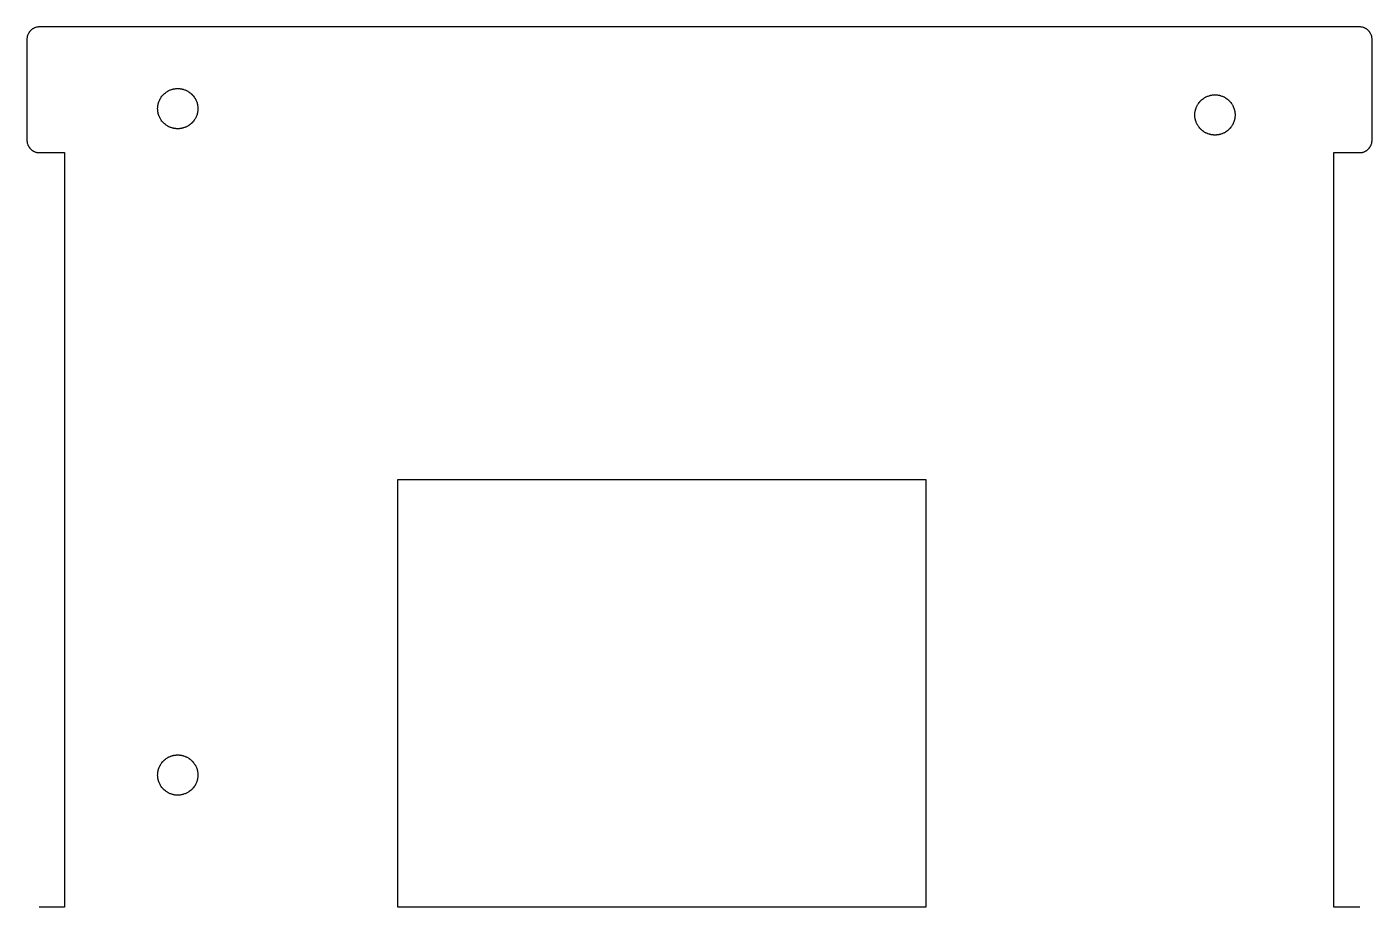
# Model space of a CAD drawing. Header units: metres. Extents: x -3 to 104, y 0 to 110.
# Drawn here: x -3 to 104, y 40 to 110 of the extents above; entities that cross this region are included whole.
import ezdxf

# ---------------------------------------------------------------- set-up
doc = ezdxf.new("R2010")
doc.units = ezdxf.units.M

msp = doc.modelspace()

# ---------------------------------------------------------------- linework, layer by layer
for p, q in [((-2.99023, 109.14), (-2.99805, 109.069)), ((-2.9873, 109.156), (-2.99023, 109.14)), ((-2.98438, 109.174), (-2.9873, 109.156)), ((-2.98145, 109.19), (-2.98438, 109.174)), ((-2.97852, 109.208), (-2.98145, 109.19)), ((-2.97461, 109.225), (-2.97852, 109.208)), ((-2.9707, 109.242), (-2.97461, 109.225)), ((-2.95117, 109.309), (-2.9707, 109.242)), ((-2.93359, 109.358), (-2.95117, 109.309)), ((-2.92676, 109.375), (-2.93359, 109.358)), ((-2.9209, 109.391), (-2.92676, 109.375)), ((-2.91309, 109.406), (-2.9209, 109.391)), ((-2.90625, 109.423), (-2.91309, 109.406)), ((-2.88281, 109.47), (-2.90625, 109.423)), ((-2.875, 109.484), (-2.88281, 109.47)), ((-2.86621, 109.5), (-2.875, 109.484)), ((-2.85742, 109.515), (-2.86621, 109.5)), ((-2.84766, 109.53), (-2.85742, 109.515)), ((-2.83887, 109.545), (-2.84766, 109.53)), ((-2.8291, 109.56), (-2.83887, 109.545)), ((-2.81934, 109.573), (-2.8291, 109.56)), ((-2.80859, 109.588), (-2.81934, 109.573)), ((-2.79883, 109.602), (-2.80859, 109.588)), ((-2.77734, 109.629), (-2.79883, 109.602)), ((-2.76562, 109.643), (-2.77734, 109.629)), ((-2.75488, 109.656), (-2.76562, 109.643)), ((-2.71973, 109.694), (-2.75488, 109.656)), ((-2.69434, 109.72), (-2.71973, 109.694)), ((-2.65625, 109.755), (-2.69434, 109.72)), ((-2.64258, 109.766), (-2.65625, 109.755)), ((-2.62891, 109.777), (-2.64258, 109.766)), ((-2.60156, 109.799), (-2.62891, 109.777)), ((-2.58789, 109.809), (-2.60156, 109.799)), ((-2.57324, 109.819), (-2.58789, 109.809)), ((-2.55957, 109.829), (-2.57324, 109.819)), ((-2.54492, 109.839), (-2.55957, 109.829)), ((-2.53027, 109.848), (-2.54492, 109.839)), ((-2.51465, 109.857), (-2.53027, 109.848)), ((-2.5, 109.866), (-2.51465, 109.857)), ((-2.48438, 109.875), (-2.5, 109.866)), ((-2.46973, 109.883), (-2.48438, 109.875)), ((-2.42285, 109.906), (-2.46973, 109.883)), ((-2.40625, 109.913), (-2.42285, 109.906)), ((-2.39062, 109.921), (-2.40625, 109.913)), ((-2.375, 109.927), (-2.39062, 109.921)), ((-2.3584, 109.934), (-2.375, 109.927)), ((-2.30859, 109.951), (-2.3584, 109.934)), ((-2.24219, 109.971), (-2.30859, 109.951)), ((-2.22461, 109.975), (-2.24219, 109.971)), ((-2.20801, 109.979), (-2.22461, 109.975)), ((-2.19043, 109.981), (-2.20801, 109.979)), ((-2.17383, 109.984), (-2.19043, 109.981)), ((-2.15625, 109.987), (-2.17383, 109.984)), ((-2.13965, 109.99), (-2.15625, 109.987)), ((-2.06934, 109.998), (-2.13965, 109.99)), ((-2.05273, 109.999), (-2.06934, 109.998)), ((-2.03516, 109.999), (-2.05273, 109.999)), ((-2.01758, 110), (-2.03516, 109.999)), ((103.018, 110), (-2.01758, 110)), ((103.035, 109.999), (103.018, 110)), ((103.053, 109.999), (103.035, 109.999)), ((103.069, 109.998), (103.053, 109.999)), ((103.14, 109.99), (103.069, 109.998)), ((103.156, 109.987), (103.14, 109.99)), ((103.174, 109.984), (103.156, 109.987)), ((103.19, 109.981), (103.174, 109.984)), ((103.208, 109.979), (103.19, 109.981)), ((103.225, 109.975), (103.208, 109.979)), ((103.242, 109.971), (103.225, 109.975)), ((103.309, 109.951), (103.242, 109.971)), ((103.358, 109.934), (103.309, 109.951)), ((103.375, 109.927), (103.358, 109.934)), ((103.391, 109.921), (103.375, 109.927)), ((103.406, 109.913), (103.391, 109.921)), ((103.423, 109.906), (103.406, 109.913)), ((103.47, 109.883), (103.423, 109.906)), ((103.484, 109.875), (103.47, 109.883)), ((103.5, 109.866), (103.484, 109.875)), ((103.515, 109.857), (103.5, 109.866)), ((103.53, 109.848), (103.515, 109.857)), ((103.545, 109.839), (103.53, 109.848)), ((103.56, 109.829), (103.545, 109.839)), ((103.573, 109.819), (103.56, 109.829)), ((103.588, 109.809), (103.573, 109.819)), ((103.602, 109.799), (103.588, 109.809)), ((103.629, 109.777), (103.602, 109.799)), ((103.643, 109.766), (103.629, 109.777)), ((103.656, 109.755), (103.643, 109.766)), ((103.694, 109.72), (103.656, 109.755)), ((103.72, 109.694), (103.694, 109.72)), ((103.755, 109.656), (103.72, 109.694)), ((103.766, 109.643), (103.755, 109.656)), ((103.777, 109.629), (103.766, 109.643)), ((103.799, 109.602), (103.777, 109.629)), ((103.809, 109.588), (103.799, 109.602)), ((103.819, 109.573), (103.809, 109.588)), ((103.829, 109.56), (103.819, 109.573)), ((103.839, 109.545), (103.829, 109.56)), ((103.848, 109.53), (103.839, 109.545)), ((103.857, 109.515), (103.848, 109.53)), ((103.866, 109.5), (103.857, 109.515)), ((103.875, 109.484), (103.866, 109.5)), ((103.883, 109.47), (103.875, 109.484)), ((103.906, 109.423), (103.883, 109.47)), ((103.913, 109.406), (103.906, 109.423)), ((103.921, 109.391), (103.913, 109.406)), ((103.927, 109.375), (103.921, 109.391)), ((103.934, 109.358), (103.927, 109.375)), ((103.951, 109.309), (103.934, 109.358)), ((103.971, 109.242), (103.951, 109.309)), ((103.975, 109.225), (103.971, 109.242)), ((103.979, 109.208), (103.975, 109.225)), ((103.981, 109.19), (103.979, 109.208)), ((103.984, 109.174), (103.981, 109.19)), ((103.987, 109.156), (103.984, 109.174)), ((103.99, 109.14), (103.987, 109.156)), ((103.998, 109.069), (103.99, 109.14)), ((-2.99902, 109.035), (-3, 109.018)), ((-3, 109.018), (-3, 100.982)), ((-2.99805, 109.069), (-2.99902, 109.053)), ((-2.99902, 109.053), (-2.99902, 109.035)), ((103.999, 109.053), (103.998, 109.069)), ((103.999, 109.035), (103.999, 109.053)), ((104, 109.018), (103.999, 109.035)), ((104, 100.982), (104, 109.018)), ((8.12891, 104.842), (8.17578, 104.871)), ((8.17578, 104.871), (8.2002, 104.886)), ((8.2002, 104.886), (8.24902, 104.913)), ((8.24902, 104.913), (8.27344, 104.926)), ((8.27344, 104.926), (8.29883, 104.938)), ((8.29883, 104.938), (8.34961, 104.962)), ((8.34961, 104.962), (8.40039, 104.983)), ((8.40039, 104.983), (8.42676, 104.994)), ((8.42676, 104.994), (8.45312, 105.004)), ((8.45312, 105.004), (8.53223, 105.03)), ((8.53223, 105.03), (8.55859, 105.038)), ((8.55859, 105.038), (8.58594, 105.046)), ((8.58594, 105.046), (8.61328, 105.053)), ((8.61328, 105.053), (8.63965, 105.059)), ((8.63965, 105.059), (8.66699, 105.065)), ((8.66699, 105.065), (8.69434, 105.07)), ((8.69434, 105.07), (8.72168, 105.076)), ((8.72168, 105.076), (8.75, 105.08)), ((8.75, 105.08), (8.80469, 105.088)), ((8.80469, 105.088), (8.83301, 105.091)), ((8.83301, 105.091), (8.86035, 105.094)), ((8.86035, 105.094), (8.88867, 105.096)), ((8.88867, 105.096), (8.91602, 105.098)), ((8.91602, 105.098), (8.97168, 105.1)), ((8.97168, 105.1), (9.02832, 105.1)), ((9.02832, 105.1), (9.08398, 105.098)), ((9.08398, 105.098), (9.11133, 105.096)), ((9.11133, 105.096), (9.13965, 105.094)), ((9.13965, 105.094), (9.16699, 105.091)), ((9.16699, 105.091), (9.19531, 105.088)), ((9.19531, 105.088), (9.25, 105.08)), ((9.25, 105.08), (9.27832, 105.076)), ((9.27832, 105.076), (9.30566, 105.07)), ((9.30566, 105.07), (9.33301, 105.065)), ((9.33301, 105.065), (9.36035, 105.059)), ((9.36035, 105.059), (9.38672, 105.053)), ((9.38672, 105.053), (9.41406, 105.046)), ((9.41406, 105.046), (9.44141, 105.038)), ((9.44141, 105.038), (9.46777, 105.03)), ((9.46777, 105.03), (9.54688, 105.004)), ((9.54688, 105.004), (9.57324, 104.994)), ((9.57324, 104.994), (9.59961, 104.983)), ((9.59961, 104.983), (9.65039, 104.962)), ((9.65039, 104.962), (9.70117, 104.938)), ((9.70117, 104.938), (9.72656, 104.926)), ((9.72656, 104.926), (9.75098, 104.913)), ((9.75098, 104.913), (9.7998, 104.886)), ((9.7998, 104.886), (9.82422, 104.871)), ((9.82422, 104.871), (9.87109, 104.842)), ((7.42383, 103.778), (7.42969, 103.806)), ((7.42969, 103.806), (7.43457, 103.833)), ((7.43457, 103.833), (7.44141, 103.86)), ((7.44141, 103.86), (7.44727, 103.887)), ((7.44727, 103.887), (7.4541, 103.914)), ((7.4541, 103.914), (7.46191, 103.941)), ((7.46191, 103.941), (7.46973, 103.968)), ((7.46973, 103.968), (7.49609, 104.047)), ((7.49609, 104.047), (7.50586, 104.073)), ((7.50586, 104.073), (7.5166, 104.1)), ((7.5166, 104.1), (7.53809, 104.15)), ((7.53809, 104.15), (7.56152, 104.201)), ((7.56152, 104.201), (7.57422, 104.227)), ((7.57422, 104.227), (7.58691, 104.251)), ((7.58691, 104.251), (7.61426, 104.3)), ((7.61426, 104.3), (7.62891, 104.324)), ((7.62891, 104.324), (7.6582, 104.371)), ((7.6582, 104.371), (7.68945, 104.418)), ((7.68945, 104.418), (7.73926, 104.485)), ((7.73926, 104.485), (7.79199, 104.55)), ((7.79199, 104.55), (7.81055, 104.57)), ((7.81055, 104.57), (7.83008, 104.591)), ((7.83008, 104.591), (7.84863, 104.611)), ((7.84863, 104.611), (7.86816, 104.632)), ((7.86816, 104.632), (7.88867, 104.651)), ((7.88867, 104.651), (7.90918, 104.67)), ((7.90918, 104.67), (7.92969, 104.689)), ((7.92969, 104.689), (7.9502, 104.708)), ((7.9502, 104.708), (8.01465, 104.761)), ((8.01465, 104.761), (8.08203, 104.811)), ((8.08203, 104.811), (8.12891, 104.842)), ((9.87109, 104.842), (9.91797, 104.811)), ((9.91797, 104.811), (9.98535, 104.761)), ((9.98535, 104.761), (10.0498, 104.708)), ((10.0498, 104.708), (10.0703, 104.689)), ((10.0703, 104.689), (10.0908, 104.67)), ((10.0908, 104.67), (10.1113, 104.651)), ((10.1113, 104.651), (10.1318, 104.632)), ((10.1318, 104.632), (10.1514, 104.611)), ((10.1514, 104.611), (10.1699, 104.591)), ((10.1699, 104.591), (10.1895, 104.57)), ((10.1895, 104.57), (10.208, 104.55)), ((10.208, 104.55), (10.2607, 104.485)), ((10.2607, 104.485), (10.3105, 104.418)), ((10.3105, 104.418), (10.3418, 104.371)), ((10.3418, 104.371), (10.3711, 104.324)), ((10.3711, 104.324), (10.3857, 104.3)), ((10.3857, 104.3), (10.4131, 104.251)), ((10.4131, 104.251), (10.4258, 104.227)), ((10.4258, 104.227), (10.4385, 104.201)), ((10.4385, 104.201), (10.4619, 104.15)), ((10.4619, 104.15), (10.4834, 104.1)), ((10.4834, 104.1), (10.4941, 104.073)), ((10.4941, 104.073), (10.5039, 104.047)), ((10.5039, 104.047), (10.5303, 103.968)), ((10.5303, 103.968), (10.5381, 103.941)), ((10.5381, 103.941), (10.5459, 103.914)), ((10.5459, 103.914), (10.5527, 103.887)), ((10.5527, 103.887), (10.5586, 103.86)), ((10.5586, 103.86), (10.5654, 103.833)), ((10.5654, 103.833), (10.5703, 103.806)), ((10.5703, 103.806), (10.5762, 103.778)), ((90.0869, 103.751), (90.1143, 103.8)), ((90.1143, 103.8), (90.1289, 103.824)), ((90.1289, 103.824), (90.1582, 103.871)), ((90.1582, 103.871), (90.1895, 103.918)), ((90.1895, 103.918), (90.2393, 103.985)), ((90.2393, 103.985), (90.292, 104.05)), ((90.292, 104.05), (90.3105, 104.07)), ((90.3105, 104.07), (90.3301, 104.091)), ((90.3301, 104.091), (90.3486, 104.111)), ((90.3486, 104.111), (90.3682, 104.132)), ((90.3682, 104.132), (90.3887, 104.151)), ((90.3887, 104.151), (90.4092, 104.17)), ((90.4092, 104.17), (90.4297, 104.189)), ((90.4297, 104.189), (90.4502, 104.208)), ((90.4502, 104.208), (90.5146, 104.261)), ((90.5146, 104.261), (90.582, 104.311)), ((90.582, 104.311), (90.6289, 104.342)), ((90.6289, 104.342), (90.6758, 104.371)), ((90.6758, 104.371), (90.7002, 104.386)), ((90.7002, 104.386), (90.749, 104.413)), ((90.749, 104.413), (90.7734, 104.426)), ((90.7734, 104.426), (90.7988, 104.438)), ((90.7988, 104.438), (90.8496, 104.462)), ((90.8496, 104.462), (90.9004, 104.483)), ((90.9004, 104.483), (90.9268, 104.494)), ((90.9268, 104.494), (90.9531, 104.504)), ((90.9531, 104.504), (91.0322, 104.53)), ((91.0322, 104.53), (91.0586, 104.538)), ((91.0586, 104.538), (91.0859, 104.546)), ((91.0859, 104.546), (91.1133, 104.553)), ((91.1133, 104.553), (91.1396, 104.559)), ((91.1396, 104.559), (91.167, 104.565)), ((91.167, 104.565), (91.1943, 104.57)), ((91.1943, 104.57), (91.2217, 104.576)), ((91.2217, 104.576), (91.25, 104.58)), ((91.25, 104.58), (91.3047, 104.588)), ((91.3047, 104.588), (91.333, 104.591)), ((91.333, 104.591), (91.3604, 104.594)), ((91.3604, 104.594), (91.3887, 104.596)), ((91.3887, 104.596), (91.416, 104.598)), ((91.416, 104.598), (91.4717, 104.6)), ((91.4717, 104.6), (91.5283, 104.6)), ((91.5283, 104.6), (91.584, 104.598)), ((91.584, 104.598), (91.6113, 104.596)), ((91.6113, 104.596), (91.6396, 104.594)), ((91.6396, 104.594), (91.667, 104.591)), ((91.667, 104.591), (91.6953, 104.588)), ((91.6953, 104.588), (91.75, 104.58)), ((91.75, 104.58), (91.7783, 104.576)), ((91.7783, 104.576), (91.8057, 104.57)), ((91.8057, 104.57), (91.833, 104.565)), ((91.833, 104.565), (91.8604, 104.559)), ((91.8604, 104.559), (91.8867, 104.553)), ((91.8867, 104.553), (91.9141, 104.546)), ((91.9141, 104.546), (91.9414, 104.538)), ((91.9414, 104.538), (91.9678, 104.53)), ((91.9678, 104.53), (92.0469, 104.504)), ((92.0469, 104.504), (92.0732, 104.494)), ((92.0732, 104.494), (92.0996, 104.483)), ((92.0996, 104.483), (92.1504, 104.462)), ((92.1504, 104.462), (92.2012, 104.438)), ((92.2012, 104.438), (92.2266, 104.426)), ((92.2266, 104.426), (92.251, 104.413)), ((92.251, 104.413), (92.2998, 104.386)), ((92.2998, 104.386), (92.3242, 104.371)), ((92.3242, 104.371), (92.3711, 104.342)), ((92.3711, 104.342), (92.418, 104.311)), ((92.418, 104.311), (92.4854, 104.261)), ((92.4854, 104.261), (92.5498, 104.208)), ((92.5498, 104.208), (92.5703, 104.189)), ((92.5703, 104.189), (92.5908, 104.17)), ((92.5908, 104.17), (92.6113, 104.151)), ((92.6113, 104.151), (92.6318, 104.132)), ((92.6318, 104.132), (92.6514, 104.111)), ((92.6514, 104.111), (92.6699, 104.091)), ((92.6699, 104.091), (92.6895, 104.07)), ((92.6895, 104.07), (92.708, 104.05)), ((92.708, 104.05), (92.7607, 103.985)), ((92.7607, 103.985), (92.8105, 103.918)), ((92.8105, 103.918), (92.8418, 103.871)), ((92.8418, 103.871), (92.8711, 103.824)), ((92.8711, 103.824), (92.8857, 103.8)), ((92.8857, 103.8), (92.9131, 103.751)), ((7.40039, 103.528), (7.40234, 103.584)), ((7.40039, 103.472), (7.40039, 103.528)), ((7.40234, 103.416), (7.40039, 103.472)), ((7.40234, 103.584), (7.4043, 103.611)), ((7.4043, 103.389), (7.40234, 103.416)), ((7.4043, 103.611), (7.40625, 103.64)), ((7.40625, 103.36), (7.4043, 103.389)), ((7.40625, 103.64), (7.40918, 103.667)), ((7.40918, 103.333), (7.40625, 103.36)), ((7.40918, 103.667), (7.41211, 103.695)), ((7.41211, 103.305), (7.40918, 103.333)), ((7.41211, 103.695), (7.41992, 103.75)), ((7.41992, 103.25), (7.41211, 103.305)), ((7.41992, 103.75), (7.42383, 103.778)), ((7.42383, 103.222), (7.41992, 103.25)), ((7.42969, 103.194), (7.42383, 103.222)), ((7.43457, 103.167), (7.42969, 103.194)), ((7.44141, 103.14), (7.43457, 103.167)), ((7.44727, 103.113), (7.44141, 103.14)), ((7.4541, 103.086), (7.44727, 103.113)), ((7.46191, 103.059), (7.4541, 103.086)), ((7.46973, 103.032), (7.46191, 103.059)), ((7.49609, 102.953), (7.46973, 103.032)), ((7.50586, 102.927), (7.49609, 102.953)), ((7.5166, 102.9), (7.50586, 102.927)), ((7.53809, 102.85), (7.5166, 102.9)), ((7.56152, 102.799), (7.53809, 102.85)), ((7.57422, 102.773), (7.56152, 102.799)), ((7.58691, 102.749), (7.57422, 102.773)), ((7.61426, 102.7), (7.58691, 102.749)), ((10.4131, 102.749), (10.3857, 102.7)), ((10.4258, 102.773), (10.4131, 102.749)), ((10.4385, 102.799), (10.4258, 102.773)), ((10.4619, 102.85), (10.4385, 102.799)), ((10.4834, 102.9), (10.4619, 102.85)), ((10.4941, 102.927), (10.4834, 102.9)), ((10.5039, 102.953), (10.4941, 102.927)), ((10.5303, 103.032), (10.5039, 102.953)), ((10.5381, 103.059), (10.5303, 103.032)), ((10.5459, 103.086), (10.5381, 103.059)), ((10.5527, 103.113), (10.5459, 103.086)), ((10.5586, 103.14), (10.5527, 103.113)), ((10.5654, 103.167), (10.5586, 103.14)), ((10.5703, 103.194), (10.5654, 103.167)), ((10.5762, 103.222), (10.5703, 103.194)), ((10.5762, 103.778), (10.5801, 103.75)), ((10.5801, 103.25), (10.5762, 103.222)), ((10.5801, 103.75), (10.5879, 103.695)), ((10.5879, 103.305), (10.5801, 103.25)), ((10.5879, 103.695), (10.5908, 103.667)), ((10.5908, 103.333), (10.5879, 103.305)), ((10.5908, 103.667), (10.5938, 103.64)), ((10.5938, 103.36), (10.5908, 103.333)), ((10.5938, 103.64), (10.5957, 103.611)), ((10.5957, 103.389), (10.5938, 103.36)), ((10.5957, 103.611), (10.5977, 103.584)), ((10.5977, 103.416), (10.5957, 103.389)), ((10.5977, 103.584), (10.5996, 103.528)), ((10.5996, 103.472), (10.5977, 103.416)), ((10.5996, 103.528), (10.5996, 103.472)), ((89.9004, 103.028), (89.9023, 103.084)), ((89.9004, 102.972), (89.9004, 103.028)), ((89.9023, 102.916), (89.9004, 102.972)), ((89.9023, 103.084), (89.9043, 103.111)), ((89.9043, 102.889), (89.9023, 102.916)), ((89.9043, 103.111), (89.9062, 103.14)), ((89.9062, 102.86), (89.9043, 102.889)), ((89.9062, 103.14), (89.9092, 103.167)), ((89.9092, 102.833), (89.9062, 102.86)), ((89.9092, 103.167), (89.9121, 103.195)), ((89.9121, 102.805), (89.9092, 102.833)), ((89.9121, 103.195), (89.9199, 103.25)), ((89.9199, 102.75), (89.9121, 102.805)), ((89.9199, 103.25), (89.9238, 103.278)), ((89.9238, 102.722), (89.9199, 102.75)), ((89.9238, 103.278), (89.9297, 103.306)), ((89.9297, 102.694), (89.9238, 102.722)), ((89.9297, 103.306), (89.9346, 103.333)), ((89.9346, 103.333), (89.9414, 103.36)), ((89.9414, 103.36), (89.9473, 103.387)), ((89.9473, 103.387), (89.9541, 103.414)), ((89.9541, 103.414), (89.9619, 103.441)), ((89.9619, 103.441), (89.9697, 103.468)), ((89.9697, 103.468), (89.9961, 103.547)), ((89.9961, 103.547), (90.0059, 103.573)), ((90.0059, 103.573), (90.0166, 103.6)), ((90.0166, 103.6), (90.0381, 103.65)), ((90.0381, 103.65), (90.0615, 103.701)), ((90.0615, 103.701), (90.0742, 103.727)), ((90.0742, 103.727), (90.0869, 103.751)), ((92.9131, 103.751), (92.9258, 103.727)), ((92.9258, 103.727), (92.9385, 103.701)), ((92.9385, 103.701), (92.9619, 103.65)), ((92.9619, 103.65), (92.9834, 103.6)), ((92.9834, 103.6), (92.9941, 103.573)), ((92.9941, 103.573), (93.0039, 103.547)), ((93.0039, 103.547), (93.0303, 103.468)), ((93.0303, 103.468), (93.0381, 103.441)), ((93.0381, 103.441), (93.0459, 103.414)), ((93.0459, 103.414), (93.0527, 103.387)), ((93.0527, 103.387), (93.0586, 103.36)), ((93.0586, 103.36), (93.0654, 103.333)), ((93.0654, 103.333), (93.0703, 103.306)), ((93.0703, 103.306), (93.0762, 103.278)), ((93.0762, 102.722), (93.0703, 102.694)), ((93.0762, 103.278), (93.0801, 103.25)), ((93.0801, 102.75), (93.0762, 102.722)), ((93.0801, 103.25), (93.0879, 103.195)), ((93.0879, 102.805), (93.0801, 102.75)), ((93.0879, 103.195), (93.0908, 103.167)), ((93.0908, 102.833), (93.0879, 102.805)), ((93.0908, 103.167), (93.0938, 103.14)), ((93.0938, 102.86), (93.0908, 102.833)), ((93.0938, 103.14), (93.0957, 103.111)), ((93.0957, 102.889), (93.0938, 102.86)), ((93.0957, 103.111), (93.0977, 103.084)), ((93.0977, 102.916), (93.0957, 102.889)), ((93.0977, 103.084), (93.0996, 103.028)), ((93.0996, 102.972), (93.0977, 102.916)), ((93.0996, 103.028), (93.0996, 102.972)), ((7.62891, 102.676), (7.61426, 102.7)), ((7.6582, 102.629), (7.62891, 102.676)), ((7.68945, 102.582), (7.6582, 102.629)), ((7.73926, 102.515), (7.68945, 102.582)), ((7.79199, 102.45), (7.73926, 102.515)), ((7.81055, 102.43), (7.79199, 102.45)), ((7.83008, 102.409), (7.81055, 102.43)), ((7.84863, 102.389), (7.83008, 102.409)), ((7.86816, 102.368), (7.84863, 102.389)), ((7.88867, 102.349), (7.86816, 102.368)), ((7.90918, 102.33), (7.88867, 102.349)), ((7.92969, 102.311), (7.90918, 102.33)), ((7.9502, 102.292), (7.92969, 102.311)), ((8.01465, 102.239), (7.9502, 102.292)), ((8.08203, 102.189), (8.01465, 102.239)), ((8.12891, 102.158), (8.08203, 102.189)), ((8.17578, 102.129), (8.12891, 102.158)), ((8.2002, 102.114), (8.17578, 102.129)), ((8.24902, 102.087), (8.2002, 102.114)), ((8.27344, 102.074), (8.24902, 102.087)), ((8.29883, 102.062), (8.27344, 102.074)), ((8.34961, 102.038), (8.29883, 102.062)), ((8.40039, 102.017), (8.34961, 102.038)), ((8.42676, 102.006), (8.40039, 102.017)), ((8.45312, 101.996), (8.42676, 102.006)), ((8.53223, 101.97), (8.45312, 101.996)), ((8.55859, 101.962), (8.53223, 101.97)), ((8.58594, 101.954), (8.55859, 101.962)), ((8.61328, 101.947), (8.58594, 101.954)), ((8.63965, 101.941), (8.61328, 101.947)), ((8.66699, 101.935), (8.63965, 101.941)), ((8.69434, 101.93), (8.66699, 101.935)), ((8.72168, 101.924), (8.69434, 101.93)), ((8.75, 101.92), (8.72168, 101.924)), ((8.80469, 101.912), (8.75, 101.92)), ((8.83301, 101.909), (8.80469, 101.912)), ((8.86035, 101.906), (8.83301, 101.909)), ((8.88867, 101.904), (8.86035, 101.906)), ((8.91602, 101.902), (8.88867, 101.904)), ((8.97168, 101.9), (8.91602, 101.902)), ((9.02832, 101.9), (8.97168, 101.9)), ((9.08398, 101.902), (9.02832, 101.9)), ((9.11133, 101.904), (9.08398, 101.902)), ((9.13965, 101.906), (9.11133, 101.904)), ((9.16699, 101.909), (9.13965, 101.906)), ((9.19531, 101.912), (9.16699, 101.909)), ((9.25, 101.92), (9.19531, 101.912)), ((9.27832, 101.924), (9.25, 101.92)), ((9.30566, 101.93), (9.27832, 101.924)), ((9.33301, 101.935), (9.30566, 101.93)), ((9.36035, 101.941), (9.33301, 101.935)), ((9.38672, 101.947), (9.36035, 101.941)), ((9.41406, 101.954), (9.38672, 101.947)), ((9.44141, 101.962), (9.41406, 101.954)), ((9.46777, 101.97), (9.44141, 101.962)), ((9.54688, 101.996), (9.46777, 101.97)), ((9.57324, 102.006), (9.54688, 101.996)), ((9.59961, 102.017), (9.57324, 102.006)), ((9.65039, 102.038), (9.59961, 102.017)), ((9.70117, 102.062), (9.65039, 102.038)), ((9.72656, 102.074), (9.70117, 102.062)), ((9.75098, 102.087), (9.72656, 102.074)), ((9.7998, 102.114), (9.75098, 102.087)), ((9.82422, 102.129), (9.7998, 102.114)), ((9.87109, 102.158), (9.82422, 102.129)), ((9.91797, 102.189), (9.87109, 102.158)), ((9.98535, 102.239), (9.91797, 102.189)), ((10.0498, 102.292), (9.98535, 102.239)), ((10.0703, 102.311), (10.0498, 102.292)), ((10.0908, 102.33), (10.0703, 102.311)), ((10.1113, 102.349), (10.0908, 102.33)), ((10.1318, 102.368), (10.1113, 102.349)), ((10.1514, 102.389), (10.1318, 102.368)), ((10.1699, 102.409), (10.1514, 102.389)), ((10.1895, 102.43), (10.1699, 102.409)), ((10.208, 102.45), (10.1895, 102.43)), ((10.2607, 102.515), (10.208, 102.45)), ((10.3105, 102.582), (10.2607, 102.515)), ((10.3418, 102.629), (10.3105, 102.582)), ((10.3711, 102.676), (10.3418, 102.629)), ((10.3857, 102.7), (10.3711, 102.676)), ((89.9346, 102.667), (89.9297, 102.694)), ((89.9414, 102.64), (89.9346, 102.667)), ((89.9473, 102.613), (89.9414, 102.64)), ((89.9541, 102.586), (89.9473, 102.613)), ((89.9619, 102.559), (89.9541, 102.586)), ((89.9697, 102.532), (89.9619, 102.559)), ((89.9961, 102.453), (89.9697, 102.532)), ((90.0059, 102.427), (89.9961, 102.453)), ((90.0166, 102.4), (90.0059, 102.427)), ((90.0381, 102.35), (90.0166, 102.4)), ((90.0615, 102.299), (90.0381, 102.35)), ((90.0742, 102.273), (90.0615, 102.299)), ((90.0869, 102.249), (90.0742, 102.273)), ((90.1143, 102.2), (90.0869, 102.249)), ((90.1289, 102.176), (90.1143, 102.2)), ((90.1582, 102.129), (90.1289, 102.176)), ((90.1895, 102.082), (90.1582, 102.129)), ((90.2393, 102.015), (90.1895, 102.082)), ((90.292, 101.95), (90.2393, 102.015)), ((90.3105, 101.93), (90.292, 101.95)), ((90.3301, 101.909), (90.3105, 101.93)), ((90.3486, 101.889), (90.3301, 101.909)), ((90.3682, 101.868), (90.3486, 101.889)), ((90.3887, 101.849), (90.3682, 101.868)), ((90.4092, 101.83), (90.3887, 101.849)), ((90.4297, 101.811), (90.4092, 101.83)), ((90.4502, 101.792), (90.4297, 101.811)), ((90.5146, 101.739), (90.4502, 101.792)), ((90.582, 101.689), (90.5146, 101.739)), ((90.6289, 101.658), (90.582, 101.689)), ((90.6758, 101.629), (90.6289, 101.658)), ((92.3711, 101.658), (92.3242, 101.629)), ((92.418, 101.689), (92.3711, 101.658)), ((92.4854, 101.739), (92.418, 101.689)), ((92.5498, 101.792), (92.4854, 101.739)), ((92.5703, 101.811), (92.5498, 101.792)), ((92.5908, 101.83), (92.5703, 101.811)), ((92.6113, 101.849), (92.5908, 101.83)), ((92.6318, 101.868), (92.6113, 101.849)), ((92.6514, 101.889), (92.6318, 101.868)), ((92.6699, 101.909), (92.6514, 101.889)), ((92.6895, 101.93), (92.6699, 101.909)), ((92.708, 101.95), (92.6895, 101.93)), ((92.7607, 102.015), (92.708, 101.95)), ((92.8105, 102.082), (92.7607, 102.015)), ((92.8418, 102.129), (92.8105, 102.082)), ((92.8711, 102.176), (92.8418, 102.129)), ((92.8857, 102.2), (92.8711, 102.176)), ((92.9131, 102.249), (92.8857, 102.2)), ((92.9258, 102.273), (92.9131, 102.249)), ((92.9385, 102.299), (92.9258, 102.273)), ((92.9619, 102.35), (92.9385, 102.299)), ((92.9834, 102.4), (92.9619, 102.35)), ((92.9941, 102.427), (92.9834, 102.4)), ((93.0039, 102.453), (92.9941, 102.427)), ((93.0303, 102.532), (93.0039, 102.453)), ((93.0381, 102.559), (93.0303, 102.532)), ((93.0459, 102.586), (93.0381, 102.559)), ((93.0527, 102.613), (93.0459, 102.586)), ((93.0586, 102.64), (93.0527, 102.613)), ((93.0654, 102.667), (93.0586, 102.64)), ((93.0703, 102.694), (93.0654, 102.667)), ((-3, 100.982), (-2.99902, 100.965)), ((-2.99902, 100.965), (-2.99902, 100.947)), ((-2.99902, 100.947), (-2.99805, 100.931)), ((-2.99805, 100.931), (-2.99023, 100.86)), ((-2.99023, 100.86), (-2.9873, 100.844)), ((-2.9873, 100.844), (-2.98438, 100.826)), ((-2.98438, 100.826), (-2.98145, 100.81)), ((-2.98145, 100.81), (-2.97852, 100.792)), ((-2.97852, 100.792), (-2.97461, 100.775)), ((-2.97461, 100.775), (-2.9707, 100.758)), ((-2.9707, 100.758), (-2.95117, 100.691)), ((-2.95117, 100.691), (-2.93359, 100.642)), ((-2.93359, 100.642), (-2.92676, 100.625)), ((-2.92676, 100.625), (-2.9209, 100.609)), ((-2.9209, 100.609), (-2.91309, 100.594)), ((-2.91309, 100.594), (-2.90625, 100.577)), ((90.7002, 101.614), (90.6758, 101.629)), ((90.749, 101.587), (90.7002, 101.614)), ((90.7734, 101.574), (90.749, 101.587)), ((90.7988, 101.562), (90.7734, 101.574)), ((90.8496, 101.538), (90.7988, 101.562)), ((90.9004, 101.517), (90.8496, 101.538)), ((90.9268, 101.506), (90.9004, 101.517)), ((90.9531, 101.496), (90.9268, 101.506)), ((91.0322, 101.47), (90.9531, 101.496)), ((91.0586, 101.462), (91.0322, 101.47)), ((91.0859, 101.454), (91.0586, 101.462)), ((91.1133, 101.447), (91.0859, 101.454)), ((91.1396, 101.441), (91.1133, 101.447)), ((91.167, 101.435), (91.1396, 101.441)), ((91.1943, 101.43), (91.167, 101.435)), ((91.2217, 101.424), (91.1943, 101.43)), ((91.25, 101.42), (91.2217, 101.424)), ((91.3047, 101.412), (91.25, 101.42)), ((91.333, 101.409), (91.3047, 101.412)), ((91.3604, 101.406), (91.333, 101.409)), ((91.3887, 101.404), (91.3604, 101.406)), ((91.416, 101.402), (91.3887, 101.404)), ((91.4717, 101.4), (91.416, 101.402)), ((91.5283, 101.4), (91.4717, 101.4)), ((91.584, 101.402), (91.5283, 101.4)), ((91.6113, 101.404), (91.584, 101.402)), ((91.6396, 101.406), (91.6113, 101.404)), ((91.667, 101.409), (91.6396, 101.406)), ((91.6953, 101.412), (91.667, 101.409)), ((91.75, 101.42), (91.6953, 101.412)), ((91.7783, 101.424), (91.75, 101.42)), ((91.8057, 101.43), (91.7783, 101.424)), ((91.833, 101.435), (91.8057, 101.43)), ((91.8604, 101.441), (91.833, 101.435)), ((91.8867, 101.447), (91.8604, 101.441)), ((91.9141, 101.454), (91.8867, 101.447)), ((91.9414, 101.462), (91.9141, 101.454)), ((91.9678, 101.47), (91.9414, 101.462)), ((92.0469, 101.496), (91.9678, 101.47)), ((92.0732, 101.506), (92.0469, 101.496)), ((92.0996, 101.517), (92.0732, 101.506)), ((92.1504, 101.538), (92.0996, 101.517)), ((92.2012, 101.562), (92.1504, 101.538)), ((92.2266, 101.574), (92.2012, 101.562)), ((92.251, 101.587), (92.2266, 101.574)), ((92.2998, 101.614), (92.251, 101.587)), ((92.3242, 101.629), (92.2998, 101.614)), ((103.906, 100.577), (103.913, 100.594)), ((103.913, 100.594), (103.921, 100.609)), ((103.921, 100.609), (103.927, 100.625)), ((103.927, 100.625), (103.934, 100.642)), ((103.934, 100.642), (103.951, 100.691)), ((103.951, 100.691), (103.971, 100.758)), ((103.971, 100.758), (103.975, 100.775)), ((103.975, 100.775), (103.979, 100.792)), ((103.979, 100.792), (103.981, 100.81)), ((103.981, 100.81), (103.984, 100.826)), ((103.984, 100.826), (103.987, 100.844)), ((103.987, 100.844), (103.99, 100.86)), ((103.99, 100.86), (103.998, 100.931)), ((103.998, 100.931), (103.999, 100.947)), ((103.999, 100.965), (104, 100.982)), ((103.999, 100.947), (103.999, 100.965)), ((-2.90625, 100.577), (-2.88281, 100.53)), ((-2.88281, 100.53), (-2.875, 100.516)), ((-2.875, 100.516), (-2.86621, 100.5)), ((-2.86621, 100.5), (-2.85742, 100.485)), ((-2.85742, 100.485), (-2.84766, 100.47)), ((-2.84766, 100.47), (-2.83887, 100.455)), ((-2.83887, 100.455), (-2.8291, 100.44)), ((-2.8291, 100.44), (-2.81934, 100.427)), ((-2.81934, 100.427), (-2.80859, 100.412)), ((-2.80859, 100.412), (-2.79883, 100.398)), ((-2.79883, 100.398), (-2.77734, 100.371)), ((-2.77734, 100.371), (-2.76562, 100.357)), ((-2.76562, 100.357), (-2.75488, 100.344)), ((-2.75488, 100.344), (-2.71973, 100.306)), ((-2.71973, 100.306), (-2.69434, 100.28)), ((-2.69434, 100.28), (-2.65625, 100.245)), ((-2.65625, 100.245), (-2.64258, 100.234)), ((-2.64258, 100.234), (-2.62891, 100.223)), ((-2.62891, 100.223), (-2.60156, 100.201)), ((-2.60156, 100.201), (-2.58789, 100.191)), ((-2.58789, 100.191), (-2.57324, 100.181)), ((-2.57324, 100.181), (-2.55957, 100.171)), ((-2.55957, 100.171), (-2.54492, 100.161)), ((-2.54492, 100.161), (-2.53027, 100.152)), ((-2.53027, 100.152), (-2.51465, 100.143)), ((-2.51465, 100.143), (-2.5, 100.134)), ((-2.5, 100.134), (-2.48438, 100.125)), ((-2.48438, 100.125), (-2.46973, 100.117)), ((-2.46973, 100.117), (-2.42285, 100.094)), ((-2.42285, 100.094), (-2.40625, 100.087)), ((-2.40625, 100.087), (-2.39062, 100.079)), ((-2.39062, 100.079), (-2.375, 100.073)), ((-2.375, 100.073), (-2.3584, 100.066)), ((-2.3584, 100.066), (-2.30859, 100.049)), ((-2.30859, 100.049), (-2.24219, 100.029)), ((-2.24219, 100.029), (-2.22461, 100.025)), ((-2.22461, 100.025), (-2.20801, 100.021)), ((-2.20801, 100.021), (-2.19043, 100.019)), ((-2.19043, 100.019), (-2.17383, 100.016)), ((-2.17383, 100.016), (-2.15625, 100.013)), ((-2.15625, 100.013), (-2.13965, 100.01)), ((-2.13965, 100.01), (-2.06934, 100.002)), ((-2.06934, 100.002), (-2.05273, 100.001)), ((-2.05273, 100.001), (-2.03516, 100.001)), ((-2.03516, 100.001), (-2.01758, 100)), ((-2.01758, 100), (0, 100)), ((0, 100), (0, 40)), ((100.95, 40), (100.95, 100)), ((100.95, 100), (103.018, 100)), ((103.018, 100), (103.035, 100.001)), ((103.035, 100.001), (103.053, 100.001)), ((103.053, 100.001), (103.069, 100.002)), ((103.069, 100.002), (103.14, 100.01)), ((103.14, 100.01), (103.156, 100.013)), ((103.156, 100.013), (103.174, 100.016)), ((103.174, 100.016), (103.19, 100.019)), ((103.19, 100.019), (103.208, 100.021)), ((103.208, 100.021), (103.225, 100.025)), ((103.225, 100.025), (103.242, 100.029)), ((103.242, 100.029), (103.309, 100.049)), ((103.309, 100.049), (103.358, 100.066)), ((103.358, 100.066), (103.375, 100.073)), ((103.375, 100.073), (103.391, 100.079)), ((103.391, 100.079), (103.406, 100.087)), ((103.406, 100.087), (103.423, 100.094)), ((103.423, 100.094), (103.47, 100.117)), ((103.47, 100.117), (103.484, 100.125)), ((103.484, 100.125), (103.5, 100.134)), ((103.5, 100.134), (103.515, 100.143)), ((103.515, 100.143), (103.53, 100.152)), ((103.53, 100.152), (103.545, 100.161)), ((103.545, 100.161), (103.56, 100.171)), ((103.56, 100.171), (103.573, 100.181)), ((103.573, 100.181), (103.588, 100.191)), ((103.588, 100.191), (103.602, 100.201)), ((103.602, 100.201), (103.629, 100.223)), ((103.629, 100.223), (103.643, 100.234)), ((103.643, 100.234), (103.656, 100.245)), ((103.656, 100.245), (103.694, 100.28)), ((103.694, 100.28), (103.72, 100.306)), ((103.72, 100.306), (103.755, 100.344)), ((103.755, 100.344), (103.766, 100.357)), ((103.766, 100.357), (103.777, 100.371)), ((103.777, 100.371), (103.799, 100.398)), ((103.799, 100.398), (103.809, 100.412)), ((103.809, 100.412), (103.819, 100.427)), ((103.819, 100.427), (103.829, 100.44)), ((103.829, 100.44), (103.839, 100.455)), ((103.839, 100.455), (103.848, 100.47)), ((103.848, 100.47), (103.857, 100.485)), ((103.857, 100.485), (103.866, 100.5)), ((103.866, 100.5), (103.875, 100.516)), ((103.875, 100.516), (103.883, 100.53)), ((103.883, 100.53), (103.906, 100.577)), ((26.5, 40), (26.5, 74)), ((26.5, 74), (68.5, 74)), ((68.5, 74), (68.5, 40)), ((7.62891, 51.3242), (7.6582, 51.3711)), ((7.6582, 51.3711), (7.68945, 51.418)), ((7.68945, 51.418), (7.73926, 51.4854)), ((7.73926, 51.4854), (7.79199, 51.5498)), ((7.79199, 51.5498), (7.81055, 51.5703)), ((7.81055, 51.5703), (7.83008, 51.5908)), ((7.83008, 51.5908), (7.84863, 51.6113)), ((7.84863, 51.6113), (7.86816, 51.6318)), ((7.86816, 51.6318), (7.88867, 51.6514)), ((7.88867, 51.6514), (7.90918, 51.6699)), ((7.90918, 51.6699), (7.92969, 51.6895)), ((7.92969, 51.6895), (7.9502, 51.708)), ((7.9502, 51.708), (8.01465, 51.7607)), ((8.01465, 51.7607), (8.08203, 51.8105)), ((8.08203, 51.8105), (8.12891, 51.8418)), ((8.12891, 51.8418), (8.17578, 51.8711)), ((8.17578, 51.8711), (8.2002, 51.8857)), ((8.2002, 51.8857), (8.24902, 51.9131)), ((8.24902, 51.9131), (8.27344, 51.9258)), ((8.27344, 51.9258), (8.29883, 51.9385)), ((8.29883, 51.9385), (8.34961, 51.9619)), ((8.34961, 51.9619), (8.40039, 51.9834)), ((8.40039, 51.9834), (8.42676, 51.9941)), ((8.42676, 51.9941), (8.45312, 52.0039)), ((8.45312, 52.0039), (8.53223, 52.0303)), ((8.53223, 52.0303), (8.55859, 52.0381)), ((8.55859, 52.0381), (8.58594, 52.0459)), ((8.58594, 52.0459), (8.61328, 52.0527)), ((8.61328, 52.0527), (8.63965, 52.0586)), ((8.63965, 52.0586), (8.66699, 52.0654)), ((8.66699, 52.0654), (8.69434, 52.0703)), ((8.69434, 52.0703), (8.72168, 52.0762)), ((8.72168, 52.0762), (8.75, 52.0801)), ((8.75, 52.0801), (8.80469, 52.0879)), ((8.80469, 52.0879), (8.83301, 52.0908)), ((8.83301, 52.0908), (8.86035, 52.0938)), ((8.86035, 52.0938), (8.88867, 52.0957)), ((8.88867, 52.0957), (8.91602, 52.0977)), ((8.91602, 52.0977), (8.97168, 52.0996)), ((8.97168, 52.0996), (9.02832, 52.0996)), ((9.02832, 52.0996), (9.08398, 52.0977)), ((9.08398, 52.0977), (9.11133, 52.0957)), ((9.11133, 52.0957), (9.13965, 52.0938)), ((9.13965, 52.0938), (9.16699, 52.0908)), ((9.16699, 52.0908), (9.19531, 52.0879)), ((9.19531, 52.0879), (9.25, 52.0801)), ((9.25, 52.0801), (9.27832, 52.0762)), ((9.27832, 52.0762), (9.30566, 52.0703)), ((9.30566, 52.0703), (9.33301, 52.0654)), ((9.33301, 52.0654), (9.36035, 52.0586)), ((9.36035, 52.0586), (9.38672, 52.0527)), ((9.38672, 52.0527), (9.41406, 52.0459)), ((9.41406, 52.0459), (9.44141, 52.0381)), ((9.44141, 52.0381), (9.46777, 52.0303)), ((9.46777, 52.0303), (9.54688, 52.0039)), ((9.54688, 52.0039), (9.57324, 51.9941)), ((9.57324, 51.9941), (9.59961, 51.9834)), ((9.59961, 51.9834), (9.65039, 51.9619)), ((9.65039, 51.9619), (9.70117, 51.9385)), ((9.70117, 51.9385), (9.72656, 51.9258)), ((9.72656, 51.9258), (9.75098, 51.9131)), ((9.75098, 51.9131), (9.7998, 51.8857)), ((9.7998, 51.8857), (9.82422, 51.8711)), ((9.82422, 51.8711), (9.87109, 51.8418)), ((9.87109, 51.8418), (9.91797, 51.8105)), ((9.91797, 51.8105), (9.98535, 51.7607)), ((9.98535, 51.7607), (10.0498, 51.708)), ((10.0498, 51.708), (10.0703, 51.6895)), ((10.0703, 51.6895), (10.0908, 51.6699)), ((10.0908, 51.6699), (10.1113, 51.6514)), ((10.1113, 51.6514), (10.1318, 51.6318)), ((10.1318, 51.6318), (10.1514, 51.6113)), ((10.1514, 51.6113), (10.1699, 51.5908)), ((10.1699, 51.5908), (10.1895, 51.5703)), ((10.1895, 51.5703), (10.208, 51.5498)), ((10.208, 51.5498), (10.2607, 51.4854)), ((10.2607, 51.4854), (10.3105, 51.418)), ((10.3105, 51.418), (10.3418, 51.3711)), ((10.3418, 51.3711), (10.3711, 51.3242)), ((7.40039, 50.5283), (7.40234, 50.584)), ((7.40039, 50.4717), (7.40039, 50.5283)), ((7.40234, 50.416), (7.40039, 50.4717)), ((7.40234, 50.584), (7.4043, 50.6113)), ((7.4043, 50.3887), (7.40234, 50.416)), ((7.4043, 50.6113), (7.40625, 50.6396)), ((7.40625, 50.3604), (7.4043, 50.3887)), ((7.40625, 50.6396), (7.40918, 50.667)), ((7.40918, 50.333), (7.40625, 50.3604)), ((7.40918, 50.667), (7.41211, 50.6953)), ((7.41211, 50.3047), (7.40918, 50.333)), ((7.41211, 50.6953), (7.41992, 50.75)), ((7.41992, 50.25), (7.41211, 50.3047)), ((7.41992, 50.75), (7.42383, 50.7783)), ((7.42383, 50.7783), (7.42969, 50.8057)), ((7.42969, 50.8057), (7.43457, 50.833)), ((7.43457, 50.833), (7.44141, 50.8604)), ((7.44141, 50.8604), (7.44727, 50.8867)), ((7.44727, 50.8867), (7.4541, 50.9141)), ((7.4541, 50.9141), (7.46191, 50.9414)), ((7.46191, 50.9414), (7.46973, 50.9678)), ((7.46973, 50.9678), (7.49609, 51.0469)), ((7.49609, 51.0469), (7.50586, 51.0732)), ((7.50586, 51.0732), (7.5166, 51.0996)), ((7.5166, 51.0996), (7.53809, 51.1504)), ((7.53809, 51.1504), (7.56152, 51.2012)), ((7.56152, 51.2012), (7.57422, 51.2266)), ((7.57422, 51.2266), (7.58691, 51.251)), ((7.58691, 51.251), (7.61426, 51.2998)), ((7.61426, 51.2998), (7.62891, 51.3242)), ((10.3711, 51.3242), (10.3857, 51.2998)), ((10.3857, 51.2998), (10.4131, 51.251)), ((10.4131, 51.251), (10.4258, 51.2266)), ((10.4258, 51.2266), (10.4385, 51.2012)), ((10.4385, 51.2012), (10.4619, 51.1504)), ((10.4619, 51.1504), (10.4834, 51.0996)), ((10.4834, 51.0996), (10.4941, 51.0732)), ((10.4941, 51.0732), (10.5039, 51.0469)), ((10.5039, 51.0469), (10.5303, 50.9678)), ((10.5303, 50.9678), (10.5381, 50.9414)), ((10.5381, 50.9414), (10.5459, 50.9141)), ((10.5459, 50.9141), (10.5527, 50.8867)), ((10.5527, 50.8867), (10.5586, 50.8604)), ((10.5586, 50.8604), (10.5654, 50.833)), ((10.5654, 50.833), (10.5703, 50.8057)), ((10.5703, 50.8057), (10.5762, 50.7783)), ((10.5762, 50.7783), (10.5801, 50.75)), ((10.5801, 50.75), (10.5879, 50.6953)), ((10.5879, 50.3047), (10.5801, 50.25)), ((10.5879, 50.6953), (10.5908, 50.667)), ((10.5908, 50.333), (10.5879, 50.3047)), ((10.5908, 50.667), (10.5938, 50.6396)), ((10.5938, 50.3604), (10.5908, 50.333)), ((10.5938, 50.6396), (10.5957, 50.6113)), ((10.5957, 50.3887), (10.5938, 50.3604)), ((10.5957, 50.6113), (10.5977, 50.584)), ((10.5977, 50.416), (10.5957, 50.3887)), ((10.5977, 50.584), (10.5996, 50.5283)), ((10.5996, 50.4717), (10.5977, 50.416)), ((10.5996, 50.5283), (10.5996, 50.4717)), ((7.42383, 50.2217), (7.41992, 50.25)), ((7.42969, 50.1943), (7.42383, 50.2217)), ((7.43457, 50.167), (7.42969, 50.1943)), ((7.44141, 50.1396), (7.43457, 50.167)), ((7.44727, 50.1133), (7.44141, 50.1396)), ((7.4541, 50.0859), (7.44727, 50.1133)), ((7.46191, 50.0586), (7.4541, 50.0859)), ((7.46973, 50.0322), (7.46191, 50.0586)), ((7.49609, 49.9531), (7.46973, 50.0322)), ((7.50586, 49.9268), (7.49609, 49.9531)), ((7.5166, 49.9004), (7.50586, 49.9268)), ((7.53809, 49.8496), (7.5166, 49.9004)), ((7.56152, 49.7988), (7.53809, 49.8496)), ((7.57422, 49.7734), (7.56152, 49.7988)), ((7.58691, 49.749), (7.57422, 49.7734)), ((7.61426, 49.7002), (7.58691, 49.749)), ((7.62891, 49.6758), (7.61426, 49.7002)), ((7.6582, 49.6289), (7.62891, 49.6758)), ((7.68945, 49.582), (7.6582, 49.6289)), ((7.73926, 49.5146), (7.68945, 49.582)), ((7.79199, 49.4502), (7.73926, 49.5146)), ((7.81055, 49.4297), (7.79199, 49.4502)), ((7.83008, 49.4092), (7.81055, 49.4297)), ((7.84863, 49.3887), (7.83008, 49.4092)), ((7.86816, 49.3682), (7.84863, 49.3887)), ((7.88867, 49.3486), (7.86816, 49.3682)), ((7.90918, 49.3301), (7.88867, 49.3486)), ((7.92969, 49.3105), (7.90918, 49.3301)), ((7.9502, 49.292), (7.92969, 49.3105)), ((8.01465, 49.2393), (7.9502, 49.292)), ((8.08203, 49.1895), (8.01465, 49.2393)), ((9.98535, 49.2393), (9.91797, 49.1895)), ((10.0498, 49.292), (9.98535, 49.2393)), ((10.0703, 49.3105), (10.0498, 49.292)), ((10.0908, 49.3301), (10.0703, 49.3105)), ((10.1113, 49.3486), (10.0908, 49.3301)), ((10.1318, 49.3682), (10.1113, 49.3486)), ((10.1514, 49.3887), (10.1318, 49.3682)), ((10.1699, 49.4092), (10.1514, 49.3887)), ((10.1895, 49.4297), (10.1699, 49.4092)), ((10.208, 49.4502), (10.1895, 49.4297)), ((10.2607, 49.5146), (10.208, 49.4502)), ((10.3105, 49.582), (10.2607, 49.5146)), ((10.3418, 49.6289), (10.3105, 49.582)), ((10.3711, 49.6758), (10.3418, 49.6289)), ((10.3857, 49.7002), (10.3711, 49.6758)), ((10.4131, 49.749), (10.3857, 49.7002)), ((10.4258, 49.7734), (10.4131, 49.749)), ((10.4385, 49.7988), (10.4258, 49.7734)), ((10.4619, 49.8496), (10.4385, 49.7988)), ((10.4834, 49.9004), (10.4619, 49.8496)), ((10.4941, 49.9268), (10.4834, 49.9004)), ((10.5039, 49.9531), (10.4941, 49.9268)), ((10.5303, 50.0322), (10.5039, 49.9531)), ((10.5381, 50.0586), (10.5303, 50.0322)), ((10.5459, 50.0859), (10.5381, 50.0586)), ((10.5527, 50.1133), (10.5459, 50.0859)), ((10.5586, 50.1396), (10.5527, 50.1133)), ((10.5654, 50.167), (10.5586, 50.1396)), ((10.5703, 50.1943), (10.5654, 50.167)), ((10.5762, 50.2217), (10.5703, 50.1943)), ((10.5801, 50.25), (10.5762, 50.2217)), ((8.12891, 49.1582), (8.08203, 49.1895)), ((8.17578, 49.1289), (8.12891, 49.1582)), ((8.2002, 49.1143), (8.17578, 49.1289)), ((8.24902, 49.0869), (8.2002, 49.1143)), ((8.27344, 49.0742), (8.24902, 49.0869)), ((8.29883, 49.0615), (8.27344, 49.0742)), ((8.34961, 49.0381), (8.29883, 49.0615)), ((8.40039, 49.0166), (8.34961, 49.0381)), ((8.42676, 49.0059), (8.40039, 49.0166)), ((8.45312, 48.9961), (8.42676, 49.0059)), ((8.53223, 48.9697), (8.45312, 48.9961)), ((8.55859, 48.9619), (8.53223, 48.9697)), ((8.58594, 48.9541), (8.55859, 48.9619)), ((8.61328, 48.9473), (8.58594, 48.9541)), ((8.63965, 48.9414), (8.61328, 48.9473)), ((8.66699, 48.9346), (8.63965, 48.9414)), ((8.69434, 48.9297), (8.66699, 48.9346)), ((8.72168, 48.9238), (8.69434, 48.9297)), ((8.75, 48.9199), (8.72168, 48.9238)), ((8.80469, 48.9121), (8.75, 48.9199)), ((8.83301, 48.9092), (8.80469, 48.9121)), ((8.86035, 48.9062), (8.83301, 48.9092)), ((8.88867, 48.9043), (8.86035, 48.9062)), ((8.91602, 48.9023), (8.88867, 48.9043)), ((8.97168, 48.9004), (8.91602, 48.9023)), ((9.02832, 48.9004), (8.97168, 48.9004)), ((9.08398, 48.9023), (9.02832, 48.9004)), ((9.11133, 48.9043), (9.08398, 48.9023)), ((9.13965, 48.9062), (9.11133, 48.9043)), ((9.16699, 48.9092), (9.13965, 48.9062)), ((9.19531, 48.9121), (9.16699, 48.9092)), ((9.25, 48.9199), (9.19531, 48.9121)), ((9.27832, 48.9238), (9.25, 48.9199)), ((9.30566, 48.9297), (9.27832, 48.9238)), ((9.33301, 48.9346), (9.30566, 48.9297)), ((9.36035, 48.9414), (9.33301, 48.9346)), ((9.38672, 48.9473), (9.36035, 48.9414)), ((9.41406, 48.9541), (9.38672, 48.9473)), ((9.44141, 48.9619), (9.41406, 48.9541)), ((9.46777, 48.9697), (9.44141, 48.9619)), ((9.54688, 48.9961), (9.46777, 48.9697)), ((9.57324, 49.0059), (9.54688, 48.9961)), ((9.59961, 49.0166), (9.57324, 49.0059)), ((9.65039, 49.0381), (9.59961, 49.0166)), ((9.70117, 49.0615), (9.65039, 49.0381)), ((9.72656, 49.0742), (9.70117, 49.0615)), ((9.75098, 49.0869), (9.72656, 49.0742)), ((9.7998, 49.1143), (9.75098, 49.0869)), ((9.82422, 49.1289), (9.7998, 49.1143)), ((9.87109, 49.1582), (9.82422, 49.1289)), ((9.91797, 49.1895), (9.87109, 49.1582)), ((-2.01758, 40), (-2.03516, 39.999)), ((0, 40), (-2.01758, 40)), ((68.5, 40), (26.5, 40)), ((103.018, 40), (100.95, 40)), ((103.035, 39.999), (103.018, 40))]:
    msp.add_line(p, q)

doc.saveas('drawing.dxf')
